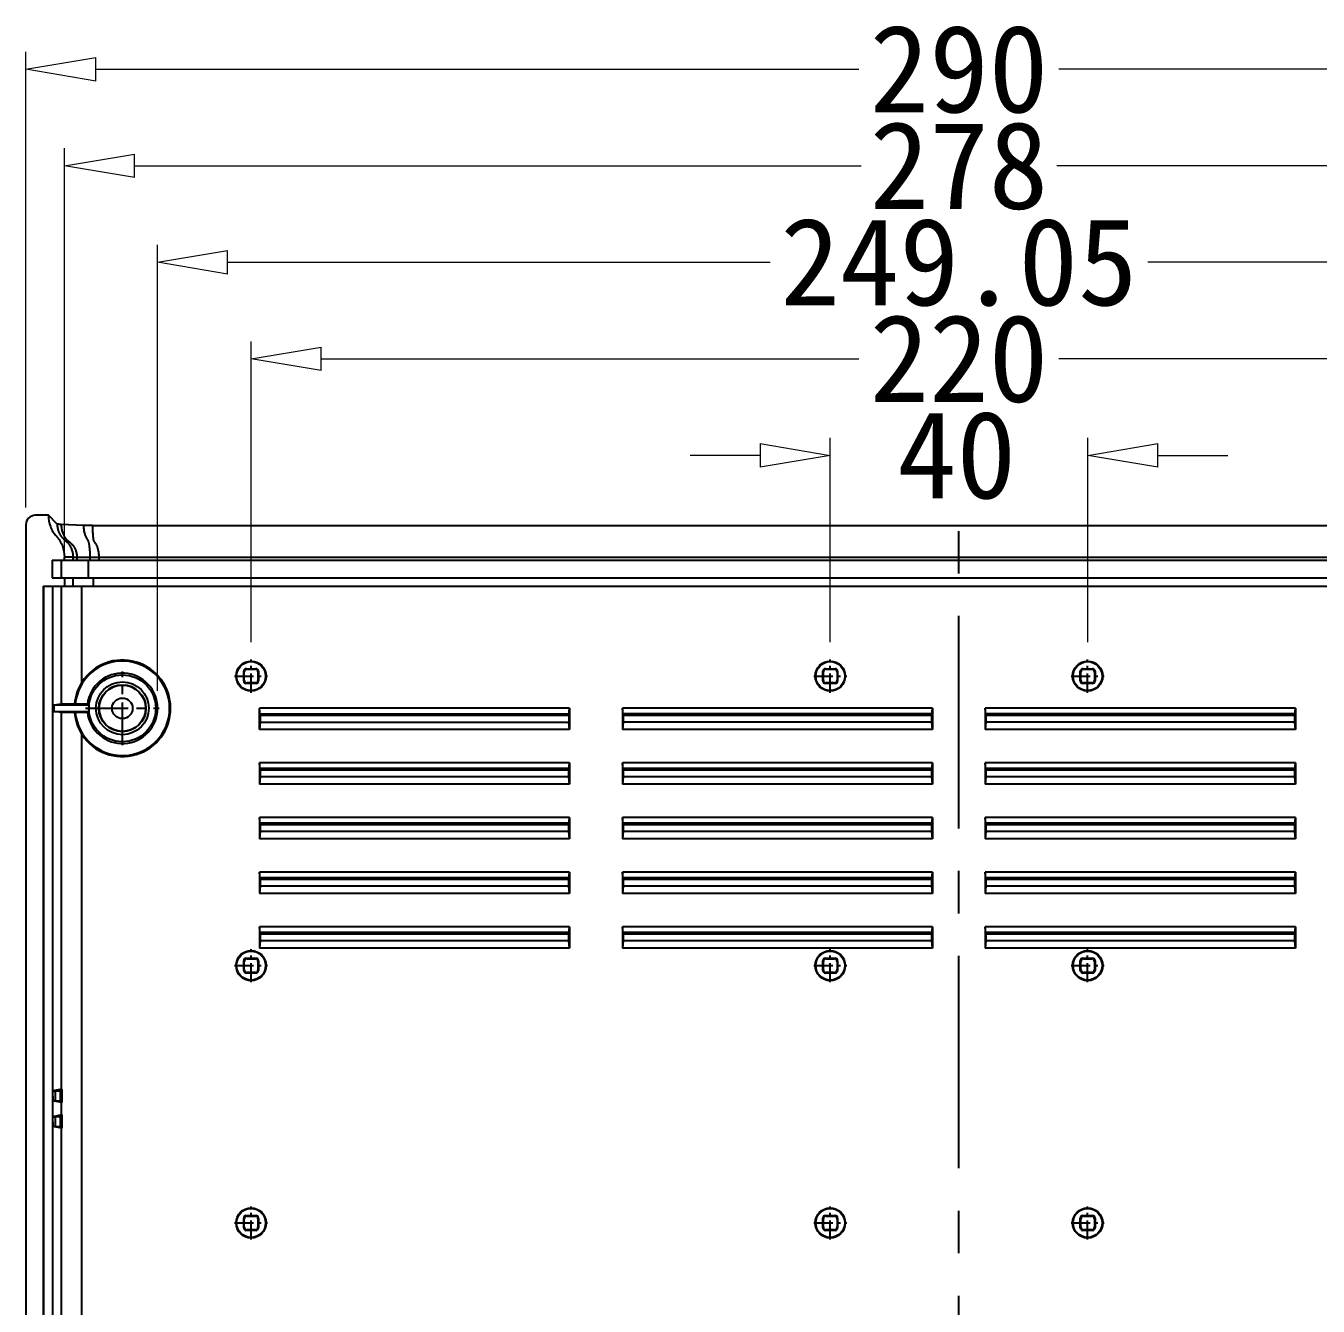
# Model space of a CAD drawing. Header units: millimetres. Extents: x 10368 to 13229, y -13270 to -11269.
# Drawn here: x 10744.9 to 10945.7, y -12085.7 to -11886.7 of the extents above; entities that cross this region are included whole.
import ezdxf

# ---------------------------------------------------------------- set-up
doc = ezdxf.new("R2010")
doc.units = ezdxf.units.MM
doc.linetypes.add('CENTER', pattern=[50.8, 31.75, -6.35, 6.35, -6.35])
doc.layers.add('dim', color=3, linetype='Continuous', lineweight=9)
doc.styles.add('FFS', font='simfang.ttf')
doc.dimstyles.new('YanXiu', dxfattribs={"dimtxt": 2.5, "dimasz": 2.2, "dimexe": 0.66, "dimexo": 0.66, "dimgap": 0.66, "dimtad": 0, "dimzin": 1, "dimdsep": 46, "dimtxsty": 'FFS', "dimcen": 0, "dimclrd": 256, "dimclre": 131, "dimclrt": 42, "dimazin": 0, "dimtfac": 1, "dimtofl": 0, "dimtmove": 0, "dimatfit": 3, "dimfxl": 0, "dimlwd": 5, "dimlwe": 5, "dimarcsym": 0})

# ---------------------------------------------------------------- blocks, each defined once
blk = doc.blocks.new('_ClosedBlank')
at = {"color": 0, "linetype": 'ByBlock', "lineweight": -2}
for p, q in [((-1, 0.167), (0, 0)), ((-1, 0.167), (-1, -0.167)), ((0, 0), (-1, -0.167))]:
    blk.add_line(p, q, dxfattribs=at)
blk = doc.blocks.new('*D47')
at = {"layer": 'Defpoints', "color": 0}
for p in [(-165.5, 301.47), (-205.5, 269.72), (-165.5, 269.72)]:
    blk.add_point(p, dxfattribs=at)
at = {"layer": 'dim', "color": 131, "lineweight": 5}
for p, q in [((-205.5, 272.44), (-205.5, 304.19)), ((-165.5, 272.44), (-165.5, 304.19))]:
    blk.add_line(p, q, dxfattribs=at)
at = {"layer": 'dim', "lineweight": 5}
for p, q in [((-216.38, 301.47), (-227.26, 301.47)), ((-154.62, 301.47), (-143.74, 301.47))]:
    blk.add_line(p, q, dxfattribs=at)
at = {"layer": 'dim', "lineweight": 5, "xscale": 10.88, "yscale": 10.88, "zscale": 10.88}
blk.add_blockref('_ClosedBlank', (-205.5, 301.47), dxfattribs=at)
at = {"layer": 'dim', "lineweight": 5, "xscale": 10.88, "yscale": 10.88, "zscale": 10.88, "rotation": 180}
blk.add_blockref('_ClosedBlank', (-165.5, 301.47), dxfattribs=at)
at = {"layer": 'dim', "color": 42, "insert": (-185.87, 301.47), "char_height": 13.6, "attachment_point": 5, "style": 'FFS'}
blk.add_mtext('40', dxfattribs=at)
blk = doc.blocks.new('*D14')
at = {"layer": 'Defpoints', "color": 0}
for p in [(-75.5, 316.47), (-295.5, 269.72), (-75.5, 269.72)]:
    blk.add_point(p, dxfattribs=at)
at = {"layer": 'dim', "color": 131, "lineweight": 5}
for p, q in [((-295.5, 272.44), (-295.5, 319.19)), ((-75.5, 272.44), (-75.5, 319.19))]:
    blk.add_line(p, q, dxfattribs=at)
at = {"layer": 'dim', "lineweight": 5}
for p, q in [((-284.62, 316.47), (-201.05, 316.47)), ((-86.38, 316.47), (-169.96, 316.47))]:
    blk.add_line(p, q, dxfattribs=at)
at = {"layer": 'dim', "lineweight": 5, "xscale": 10.88, "yscale": 10.88, "zscale": 10.88, "rotation": 180}
blk.add_blockref('_ClosedBlank', (-295.5, 316.47), dxfattribs=at)
at = {"layer": 'dim', "lineweight": 5, "xscale": 10.88, "yscale": 10.88, "zscale": 10.88}
blk.add_blockref('_ClosedBlank', (-75.5, 316.47), dxfattribs=at)
at = {"layer": 'dim', "color": 42, "insert": (-185.5, 316.47), "char_height": 13.6, "attachment_point": 5, "style": 'FFS'}
blk.add_mtext('220', dxfattribs=at)
blk = doc.blocks.new('*D15')
at = {"layer": 'Defpoints', "color": 0}
for p in [(-60.98, 331.47), (-310.03, 262.15), (-60.98, 262.15)]:
    blk.add_point(p, dxfattribs=at)
at = {"layer": 'dim', "color": 131, "lineweight": 5}
for p, q in [((-310.03, 264.87), (-310.03, 334.19)), ((-60.98, 264.87), (-60.98, 334.19))]:
    blk.add_line(p, q, dxfattribs=at)
at = {"layer": 'dim', "lineweight": 5}
for p, q in [((-299.15, 331.47), (-214.83, 331.47)), ((-71.86, 331.47), (-156.17, 331.47))]:
    blk.add_line(p, q, dxfattribs=at)
at = {"layer": 'dim', "lineweight": 5, "xscale": 10.88, "yscale": 10.88, "zscale": 10.88, "rotation": 180}
blk.add_blockref('_ClosedBlank', (-310.03, 331.47), dxfattribs=at)
at = {"layer": 'dim', "lineweight": 5, "xscale": 10.88, "yscale": 10.88, "zscale": 10.88}
blk.add_blockref('_ClosedBlank', (-60.98, 331.47), dxfattribs=at)
at = {"layer": 'dim', "color": 42, "insert": (-185.5, 331.47), "char_height": 13.6, "attachment_point": 5, "style": 'FFS'}
blk.add_mtext('249.05', dxfattribs=at)
blk = doc.blocks.new('*D48')
at = {"layer": 'Defpoints', "color": 0}
for p in [(-46.5, 346.47), (-324.5, 282.45), (-46.5, 282.45)]:
    blk.add_point(p, dxfattribs=at)
at = {"layer": 'dim', "color": 131, "lineweight": 5}
for p, q in [((-324.5, 285.17), (-324.5, 349.19)), ((-46.5, 285.17), (-46.5, 349.19))]:
    blk.add_line(p, q, dxfattribs=at)
at = {"layer": 'dim', "lineweight": 5}
for p, q in [((-313.62, 346.47), (-200.72, 346.47)), ((-57.38, 346.47), (-170.29, 346.47))]:
    blk.add_line(p, q, dxfattribs=at)
at = {"layer": 'dim', "lineweight": 5, "xscale": 10.88, "yscale": 10.88, "zscale": 10.88, "rotation": 180}
blk.add_blockref('_ClosedBlank', (-324.5, 346.47), dxfattribs=at)
at = {"layer": 'dim', "lineweight": 5, "xscale": 10.88, "yscale": 10.88, "zscale": 10.88}
blk.add_blockref('_ClosedBlank', (-46.5, 346.47), dxfattribs=at)
at = {"layer": 'dim', "color": 42, "insert": (-185.5, 346.47), "char_height": 13.6, "attachment_point": 5, "style": 'FFS'}
blk.add_mtext('278', dxfattribs=at)
blk = doc.blocks.new('*D49')
at = {"layer": 'Defpoints', "color": 0}
for p in [(-40.5, 361.47), (-330.5, 290.65), (-40.5, 290.65)]:
    blk.add_point(p, dxfattribs=at)
at = {"layer": 'dim', "color": 131, "lineweight": 5}
for p, q in [((-330.5, 293.37), (-330.5, 364.19)), ((-40.5, 293.37), (-40.5, 364.19))]:
    blk.add_line(p, q, dxfattribs=at)
at = {"layer": 'dim', "lineweight": 5}
for p, q in [((-319.62, 361.47), (-201.05, 361.47)), ((-51.38, 361.47), (-169.96, 361.47))]:
    blk.add_line(p, q, dxfattribs=at)
at = {"layer": 'dim', "lineweight": 5, "xscale": 10.88, "yscale": 10.88, "zscale": 10.88, "rotation": 180}
blk.add_blockref('_ClosedBlank', (-330.5, 361.47), dxfattribs=at)
at = {"layer": 'dim', "lineweight": 5, "xscale": 10.88, "yscale": 10.88, "zscale": 10.88}
blk.add_blockref('_ClosedBlank', (-40.5, 361.47), dxfattribs=at)
at = {"layer": 'dim', "color": 42, "insert": (-185.5, 361.47), "char_height": 13.6, "attachment_point": 5, "style": 'FFS'}
blk.add_mtext('290', dxfattribs=at)
blk = doc.blocks.new('u58')
at = {"color": 7, "linetype": 'Continuous'}
for p, q in [((-330.502, 305.324), (-330.502, 48.322)), ((-327.004, 306.823), (-329.003, 306.823)), ((-325.639, 305.458), (-327.004, 306.823)), ((-321.552, 305.254), (-325.023, 305.399)), ((-320.167, 305.229), (-50.836, 305.229)), ((-326.398, 299.823), (-323.185, 299.823)), ((-326.398, 299.823), (-326.398, 297.123)), ((-324.982, 297.123), (-324.982, 299.823)), ((-323.185, 300.323), (-324.502, 300.323)), ((-324.502, 299.823), (-324.502, 300.323)), ((-323.185, 300.323), (-47.818, 300.323)), ((-323.185, 300.323), (-323.185, 299.823)), ((-323.185, 299.823), (-47.818, 299.823)), ((-322.57, 300.323), (-322.57, 299.823)), ((-320.749, 297.123), (-320.749, 299.823)), ((-320.547, 300.323), (-320.547, 299.823)), ((-319.164, 300.323), (-319.164, 299.823)), ((-327.802, 295.823), (-323.15, 295.823)), ((-327.802, 295.823), (-327.802, 57.823)), ((-327.758, 295.823), (-327.758, 57.823)), ((-326.398, 297.123), (-323.15, 297.123)), ((-326.326, 57.823), (-326.326, 295.823)), ((-324.982, 277.464), (-324.982, 295.823)), ((-324.502, 297.123), (-324.502, 295.823)), ((-323.15, 297.123), (-47.853, 297.123)), ((-323.15, 295.823), (-323.15, 297.123)), ((-323.15, 295.823), (-47.853, 295.823)), ((-321.794, 280.905), (-321.794, 295.823)), ((-319.967, 295.823), (-319.967, 297.123)), ((-296.565, 282.486), (-296.652, 282.573)), ((-296.652, 281.073), (-296.652, 282.573)), ((-296.565, 281.16), (-296.652, 281.073)), ((-296.565, 281.16), (-296.565, 282.486)), ((-296.252, 282.973), (-294.752, 282.973)), ((-296.165, 282.886), (-296.252, 282.973)), ((-296.165, 282.886), (-294.839, 282.886)), ((-294.839, 282.886), (-294.752, 282.973)), ((-294.439, 282.486), (-294.352, 282.573)), ((-294.439, 282.486), (-294.439, 281.16)), ((-294.439, 281.16), (-294.352, 281.073)), ((-294.352, 282.573), (-294.352, 281.073)), ((-206.565, 282.486), (-206.652, 282.573)), ((-206.652, 281.073), (-206.652, 282.573)), ((-206.565, 281.16), (-206.652, 281.073)), ((-206.565, 281.16), (-206.565, 282.486)), ((-206.252, 282.973), (-204.752, 282.973)), ((-206.165, 282.886), (-206.252, 282.973)), ((-206.165, 282.886), (-204.839, 282.886)), ((-204.839, 282.886), (-204.752, 282.973)), ((-204.439, 282.486), (-204.352, 282.573)), ((-204.439, 282.486), (-204.439, 281.16)), ((-204.439, 281.16), (-204.352, 281.073)), ((-204.352, 282.573), (-204.352, 281.073)), ((-166.565, 282.486), (-166.652, 282.573)), ((-166.652, 281.073), (-166.652, 282.573)), ((-166.565, 281.16), (-166.652, 281.073)), ((-166.565, 281.16), (-166.565, 282.486)), ((-166.252, 282.973), (-164.752, 282.973)), ((-166.165, 282.886), (-166.252, 282.973)), ((-166.165, 282.886), (-164.839, 282.886)), ((-164.839, 282.886), (-164.752, 282.973)), ((-164.439, 282.486), (-164.352, 282.573)), ((-164.439, 282.486), (-164.439, 281.16)), ((-164.439, 281.16), (-164.352, 281.073)), ((-164.352, 282.573), (-164.352, 281.073)), ((-296.165, 280.76), (-296.252, 280.673)), ((-294.752, 280.673), (-296.252, 280.673)), ((-294.839, 280.76), (-296.165, 280.76)), ((-294.839, 280.76), (-294.752, 280.673)), ((-206.165, 280.76), (-206.252, 280.673)), ((-204.752, 280.673), (-206.252, 280.673)), ((-204.839, 280.76), (-206.165, 280.76)), ((-204.839, 280.76), (-204.752, 280.673)), ((-166.165, 280.76), (-166.252, 280.673)), ((-164.752, 280.673), (-166.252, 280.673)), ((-164.839, 280.76), (-166.165, 280.76)), ((-164.839, 280.76), (-164.752, 280.673)), ((-324.982, 277.464), (-326.158, 277.323)), ((-320.716, 277.323), (-326.158, 277.323)), ((-326.158, 277.323), (-326.158, 276.323)), ((-322.917, 277.474), (-324.982, 277.464)), ((-322.917, 277.474), (-322.817, 277.464)), ((-320.938, 277.464), (-322.817, 277.464)), ((-320.938, 277.464), (-320.716, 277.323)), ((-326.158, 276.323), (-320.716, 276.323)), ((-324.982, 276.182), (-326.158, 276.323)), ((-322.917, 276.172), (-324.982, 276.182)), ((-324.982, 217.606), (-324.982, 276.182)), ((-322.817, 276.182), (-322.917, 276.172)), ((-320.938, 276.182), (-322.817, 276.182)), ((-320.938, 276.182), (-320.716, 276.323)), ((-245.997, 276.844), (-294.207, 276.844)), ((-294.102, 275.689), (-294.207, 276.844)), ((-294.207, 273.534), (-294.207, 276.844)), ((-294.128, 275.978), (-246.076, 275.978)), ((-246.102, 275.689), (-294.102, 275.689)), ((-294.102, 275.689), (-294.102, 274.689)), ((-246.102, 275.689), (-245.997, 276.844)), ((-246.102, 275.689), (-246.102, 274.689)), ((-245.997, 276.844), (-245.997, 273.534)), ((-189.597, 276.844), (-237.807, 276.844)), ((-237.702, 275.689), (-237.807, 276.844)), ((-237.807, 276.844), (-237.807, 273.534)), ((-189.676, 275.978), (-237.728, 275.978)), ((-189.702, 275.689), (-237.702, 275.689)), ((-237.702, 275.689), (-237.702, 274.689)), ((-189.702, 275.689), (-189.597, 276.844)), ((-189.702, 274.689), (-189.702, 275.689)), ((-189.597, 276.844), (-189.597, 273.534)), ((-133.197, 276.844), (-181.407, 276.844)), ((-181.407, 276.844), (-181.407, 273.534)), ((-181.302, 275.689), (-181.407, 276.844)), ((-133.276, 275.978), (-181.328, 275.978)), ((-133.302, 275.689), (-181.302, 275.689)), ((-181.302, 275.689), (-181.302, 274.689)), ((-133.302, 275.689), (-133.197, 276.844)), ((-133.302, 274.689), (-133.302, 275.689)), ((-133.197, 276.844), (-133.197, 273.534)), ((-294.102, 274.689), (-294.207, 273.534)), ((-245.997, 273.534), (-294.207, 273.534)), ((-294.102, 274.689), (-246.102, 274.689)), ((-245.997, 273.534), (-246.102, 274.689)), ((-237.702, 274.689), (-237.807, 273.534)), ((-189.597, 273.534), (-237.807, 273.534)), ((-189.702, 274.689), (-237.702, 274.689)), ((-189.597, 273.534), (-189.702, 274.689)), ((-181.302, 274.689), (-181.407, 273.534)), ((-133.197, 273.534), (-181.407, 273.534)), ((-133.302, 274.689), (-181.302, 274.689)), ((-133.197, 273.534), (-133.302, 274.689)), ((-321.794, 80.905), (-321.794, 272.741)), ((-245.997, 268.344), (-294.207, 268.344)), ((-294.102, 267.189), (-294.207, 268.344)), ((-294.207, 268.344), (-294.207, 265.034)), ((-246.076, 267.478), (-294.128, 267.478)), ((-246.102, 267.189), (-294.102, 267.189)), ((-294.102, 267.189), (-294.102, 266.189)), ((-246.102, 267.189), (-245.997, 268.344)), ((-246.102, 266.189), (-246.102, 267.189)), ((-245.997, 268.344), (-245.997, 265.034)), ((-189.597, 268.344), (-237.807, 268.344)), ((-237.702, 267.189), (-237.807, 268.344)), ((-237.807, 268.344), (-237.807, 265.034)), ((-189.676, 267.478), (-237.728, 267.478)), ((-189.702, 267.189), (-237.702, 267.189)), ((-237.702, 267.189), (-237.702, 266.189)), ((-189.702, 267.189), (-189.597, 268.344)), ((-189.702, 266.189), (-189.702, 267.189)), ((-189.597, 268.344), (-189.597, 265.034)), ((-133.197, 268.344), (-181.407, 268.344)), ((-181.407, 268.344), (-181.407, 265.034)), ((-181.302, 267.189), (-181.407, 268.344)), ((-133.276, 267.478), (-181.328, 267.478)), ((-133.302, 267.189), (-181.302, 267.189)), ((-181.302, 267.189), (-181.302, 266.189)), ((-133.302, 267.189), (-133.197, 268.344)), ((-133.302, 266.189), (-133.302, 267.189)), ((-133.197, 268.344), (-133.197, 265.034)), ((-294.102, 266.189), (-294.207, 265.034)), ((-246.102, 266.189), (-294.102, 266.189)), ((-245.997, 265.034), (-246.102, 266.189)), ((-237.702, 266.189), (-237.807, 265.034)), ((-189.702, 266.189), (-237.702, 266.189)), ((-189.597, 265.034), (-189.702, 266.189)), ((-181.302, 266.189), (-181.407, 265.034)), ((-133.302, 266.189), (-181.302, 266.189)), ((-133.197, 265.034), (-133.302, 266.189)), ((-245.997, 265.034), (-294.207, 265.034)), ((-189.597, 265.034), (-237.807, 265.034)), ((-133.197, 265.034), (-181.407, 265.034)), ((-245.997, 259.844), (-294.207, 259.844)), ((-294.102, 258.689), (-294.207, 259.844)), ((-294.207, 259.844), (-294.207, 256.534)), ((-246.102, 258.689), (-245.997, 259.844)), ((-245.997, 259.844), (-245.997, 256.534)), ((-189.597, 259.844), (-237.807, 259.844)), ((-237.702, 258.689), (-237.807, 259.844)), ((-237.807, 259.844), (-237.807, 256.534)), ((-189.702, 258.689), (-189.597, 259.844)), ((-189.597, 259.844), (-189.597, 256.534)), ((-133.197, 259.844), (-181.407, 259.844)), ((-181.407, 259.844), (-181.407, 256.534)), ((-181.302, 258.689), (-181.407, 259.844)), ((-133.302, 258.689), (-133.197, 259.844)), ((-133.197, 259.844), (-133.197, 256.534)), ((-294.102, 257.689), (-294.207, 256.534)), ((-246.076, 258.978), (-294.128, 258.978)), ((-246.102, 258.689), (-294.102, 258.689)), ((-294.102, 258.689), (-294.102, 257.689)), ((-246.102, 257.689), (-294.102, 257.689)), ((-246.102, 257.689), (-246.102, 258.689)), ((-245.997, 256.534), (-246.102, 257.689)), ((-237.702, 257.689), (-237.807, 256.534)), ((-189.676, 258.978), (-237.728, 258.978)), ((-189.702, 258.689), (-237.702, 258.689)), ((-237.702, 258.689), (-237.702, 257.689)), ((-189.702, 257.689), (-237.702, 257.689)), ((-189.702, 257.689), (-189.702, 258.689)), ((-189.597, 256.534), (-189.702, 257.689)), ((-181.302, 257.689), (-181.407, 256.534)), ((-133.276, 258.978), (-181.328, 258.978)), ((-133.302, 258.689), (-181.302, 258.689)), ((-181.302, 258.689), (-181.302, 257.689)), ((-133.302, 257.689), (-181.302, 257.689)), ((-133.302, 257.689), (-133.302, 258.689)), ((-133.197, 256.534), (-133.302, 257.689)), ((-245.997, 256.534), (-294.207, 256.534)), ((-189.597, 256.534), (-237.807, 256.534)), ((-133.197, 256.534), (-181.407, 256.534)), ((-245.997, 251.344), (-294.207, 251.344)), ((-294.102, 250.189), (-294.207, 251.344)), ((-294.207, 251.344), (-294.207, 248.034)), ((-246.102, 250.189), (-245.997, 251.344)), ((-245.997, 251.344), (-245.997, 248.034)), ((-189.597, 251.344), (-237.807, 251.344)), ((-237.702, 250.189), (-237.807, 251.344)), ((-237.807, 251.344), (-237.807, 248.034)), ((-189.702, 250.189), (-189.597, 251.344)), ((-189.597, 251.344), (-189.597, 248.034)), ((-133.197, 251.344), (-181.407, 251.344)), ((-181.407, 251.344), (-181.407, 248.034)), ((-181.302, 250.189), (-181.407, 251.344)), ((-133.302, 250.189), (-133.197, 251.344)), ((-133.197, 251.344), (-133.197, 248.034)), ((-294.102, 249.189), (-294.207, 248.034)), ((-246.076, 250.478), (-294.128, 250.478)), ((-246.102, 250.189), (-294.102, 250.189)), ((-294.102, 250.189), (-294.102, 249.189)), ((-246.102, 249.189), (-294.102, 249.189)), ((-246.102, 249.189), (-246.102, 250.189)), ((-245.997, 248.034), (-246.102, 249.189)), ((-237.702, 249.189), (-237.807, 248.034)), ((-189.676, 250.478), (-237.728, 250.478)), ((-189.702, 250.189), (-237.702, 250.189)), ((-237.702, 250.189), (-237.702, 249.189)), ((-189.702, 249.189), (-237.702, 249.189)), ((-189.702, 249.189), (-189.702, 250.189)), ((-189.597, 248.034), (-189.702, 249.189)), ((-181.302, 249.189), (-181.407, 248.034)), ((-133.276, 250.478), (-181.328, 250.478)), ((-133.302, 250.189), (-181.302, 250.189)), ((-181.302, 250.189), (-181.302, 249.189)), ((-133.302, 249.189), (-181.302, 249.189)), ((-133.302, 249.189), (-133.302, 250.189)), ((-133.197, 248.034), (-133.302, 249.189)), ((-245.997, 248.034), (-294.207, 248.034)), ((-189.597, 248.034), (-237.807, 248.034)), ((-133.197, 248.034), (-181.407, 248.034)), ((-245.997, 242.844), (-294.207, 242.844)), ((-294.207, 242.844), (-294.207, 239.534)), ((-294.102, 241.689), (-294.207, 242.844)), ((-246.076, 241.978), (-294.128, 241.978)), ((-246.102, 241.689), (-294.102, 241.689)), ((-294.102, 241.689), (-294.102, 240.689)), ((-246.102, 241.689), (-245.997, 242.844)), ((-246.102, 240.689), (-246.102, 241.689)), ((-245.997, 242.844), (-245.997, 239.534)), ((-189.597, 242.844), (-237.807, 242.844)), ((-237.702, 241.689), (-237.807, 242.844)), ((-237.807, 242.844), (-237.807, 239.534)), ((-189.676, 241.978), (-237.728, 241.978)), ((-189.702, 241.689), (-237.702, 241.689)), ((-237.702, 241.689), (-237.702, 240.689)), ((-189.702, 241.689), (-189.597, 242.844)), ((-189.702, 240.689), (-189.702, 241.689)), ((-189.597, 242.844), (-189.597, 239.534)), ((-133.197, 242.844), (-181.407, 242.844)), ((-181.407, 242.844), (-181.407, 239.534)), ((-181.302, 241.689), (-181.407, 242.844)), ((-133.276, 241.978), (-181.328, 241.978)), ((-133.302, 241.689), (-181.302, 241.689)), ((-181.302, 241.689), (-181.302, 240.689)), ((-133.302, 241.689), (-133.197, 242.844)), ((-133.302, 240.689), (-133.302, 241.689)), ((-133.197, 242.844), (-133.197, 239.534)), ((-294.102, 240.689), (-294.207, 239.534)), ((-245.997, 239.534), (-294.207, 239.534)), ((-246.102, 240.689), (-294.102, 240.689)), ((-245.997, 239.534), (-246.102, 240.689)), ((-237.702, 240.689), (-237.807, 239.534)), ((-189.597, 239.534), (-237.807, 239.534)), ((-189.702, 240.689), (-237.702, 240.689)), ((-189.597, 239.534), (-189.702, 240.689)), ((-181.302, 240.689), (-181.407, 239.534)), ((-133.197, 239.534), (-181.407, 239.534)), ((-133.302, 240.689), (-181.302, 240.689)), ((-133.197, 239.534), (-133.302, 240.689)), ((-296.565, 237.486), (-296.652, 237.573)), ((-296.652, 236.073), (-296.652, 237.573)), ((-296.565, 236.16), (-296.565, 237.486)), ((-296.252, 237.973), (-294.752, 237.973)), ((-296.165, 237.886), (-296.252, 237.973)), ((-296.165, 237.886), (-294.839, 237.886)), ((-294.839, 237.886), (-294.752, 237.973)), ((-294.439, 237.486), (-294.352, 237.573)), ((-294.439, 237.486), (-294.439, 236.16)), ((-294.352, 237.573), (-294.352, 236.073)), ((-206.565, 237.486), (-206.652, 237.573)), ((-206.652, 236.073), (-206.652, 237.573)), ((-206.565, 236.16), (-206.565, 237.486)), ((-206.252, 237.973), (-204.752, 237.973)), ((-206.165, 237.886), (-206.252, 237.973)), ((-206.165, 237.886), (-204.839, 237.886)), ((-204.839, 237.886), (-204.752, 237.973)), ((-204.439, 237.486), (-204.352, 237.573)), ((-204.439, 237.486), (-204.439, 236.16)), ((-204.352, 237.573), (-204.352, 236.073)), ((-166.565, 237.486), (-166.652, 237.573)), ((-166.652, 236.073), (-166.652, 237.573)), ((-166.565, 236.16), (-166.565, 237.486)), ((-166.165, 237.886), (-166.252, 237.973)), ((-166.252, 237.973), (-164.752, 237.973)), ((-166.165, 237.886), (-164.839, 237.886)), ((-164.839, 237.886), (-164.752, 237.973)), ((-164.439, 237.486), (-164.352, 237.573)), ((-164.439, 237.486), (-164.439, 236.16)), ((-164.352, 237.573), (-164.352, 236.073)), ((-296.565, 236.16), (-296.652, 236.073)), ((-296.165, 235.76), (-296.252, 235.673)), ((-294.752, 235.673), (-296.252, 235.673)), ((-294.839, 235.76), (-296.165, 235.76)), ((-294.839, 235.76), (-294.752, 235.673)), ((-294.439, 236.16), (-294.352, 236.073)), ((-206.565, 236.16), (-206.652, 236.073)), ((-206.165, 235.76), (-206.252, 235.673)), ((-204.752, 235.673), (-206.252, 235.673)), ((-204.839, 235.76), (-206.165, 235.76)), ((-204.839, 235.76), (-204.752, 235.673)), ((-204.439, 236.16), (-204.352, 236.073)), ((-166.565, 236.16), (-166.652, 236.073)), ((-166.165, 235.76), (-166.252, 235.673)), ((-164.752, 235.673), (-166.252, 235.673)), ((-164.839, 235.76), (-166.165, 235.76)), ((-164.839, 235.76), (-164.752, 235.673)), ((-164.439, 236.16), (-164.352, 236.073)), ((-326.33, 217.326), (-326.341, 217.337)), ((-326.341, 217.337), (-326.326, 215.809)), ((-326.33, 217.326), (-325.926, 217.323)), ((-324.982, 217.606), (-326.326, 217.337)), ((-325.126, 217.323), (-325.926, 217.323)), ((-325.926, 217.323), (-325.926, 215.823)), ((-325.126, 217.323), (-324.842, 217.607)), ((-325.126, 215.823), (-325.126, 217.323)), ((-324.982, 217.606), (-324.842, 217.607)), ((-324.842, 215.539), (-324.842, 217.607)), ((-325.926, 215.823), (-326.33, 215.82)), ((-326.33, 215.82), (-326.326, 215.809)), ((-324.982, 215.54), (-326.326, 215.809)), ((-325.926, 215.823), (-325.126, 215.823)), ((-325.126, 215.823), (-324.842, 215.539)), ((-324.982, 215.54), (-324.842, 215.539)), ((-324.982, 213.606), (-324.982, 215.54)), ((-326.33, 213.326), (-326.341, 213.337)), ((-326.341, 213.337), (-326.326, 211.809)), ((-326.33, 213.326), (-325.926, 213.323)), ((-324.982, 213.606), (-326.326, 213.337)), ((-325.126, 213.323), (-325.926, 213.323)), ((-325.926, 213.323), (-325.926, 211.823)), ((-325.126, 213.323), (-324.842, 213.607)), ((-325.126, 211.823), (-325.126, 213.323)), ((-324.982, 213.606), (-324.842, 213.607)), ((-324.842, 211.539), (-324.842, 213.607)), ((-325.926, 211.823), (-326.33, 211.82)), ((-326.33, 211.82), (-326.326, 211.809)), ((-324.982, 211.54), (-326.326, 211.809)), ((-325.926, 211.823), (-325.126, 211.823)), ((-325.126, 211.823), (-324.842, 211.539)), ((-324.982, 211.54), (-324.842, 211.539)), ((-324.982, 142.106), (-324.982, 211.54)), ((-296.565, 197.486), (-296.652, 197.573)), ((-296.652, 196.073), (-296.652, 197.573)), ((-296.565, 196.16), (-296.565, 197.486)), ((-296.252, 197.973), (-294.752, 197.973)), ((-296.165, 197.886), (-296.252, 197.973)), ((-296.165, 197.886), (-294.839, 197.886)), ((-294.839, 197.886), (-294.752, 197.973)), ((-294.439, 197.486), (-294.352, 197.573)), ((-294.439, 197.486), (-294.439, 196.16)), ((-294.352, 197.573), (-294.352, 196.073)), ((-206.565, 197.486), (-206.652, 197.573)), ((-206.652, 196.073), (-206.652, 197.573)), ((-206.565, 196.16), (-206.565, 197.486)), ((-206.252, 197.973), (-204.752, 197.973)), ((-206.165, 197.886), (-206.252, 197.973)), ((-206.165, 197.886), (-204.839, 197.886)), ((-204.839, 197.886), (-204.752, 197.973)), ((-204.439, 197.486), (-204.352, 197.573)), ((-204.439, 197.486), (-204.439, 196.16)), ((-204.352, 197.573), (-204.352, 196.073)), ((-166.565, 197.486), (-166.652, 197.573)), ((-166.652, 196.073), (-166.652, 197.573)), ((-166.565, 196.16), (-166.565, 197.486)), ((-166.165, 197.886), (-166.252, 197.973)), ((-166.252, 197.973), (-164.752, 197.973)), ((-166.165, 197.886), (-164.839, 197.886)), ((-164.839, 197.886), (-164.752, 197.973)), ((-164.439, 197.486), (-164.352, 197.573)), ((-164.439, 197.486), (-164.439, 196.16)), ((-164.352, 197.573), (-164.352, 196.073)), ((-296.565, 196.16), (-296.652, 196.073)), ((-296.165, 195.76), (-296.252, 195.673)), ((-294.752, 195.673), (-296.252, 195.673)), ((-294.839, 195.76), (-296.165, 195.76)), ((-294.839, 195.76), (-294.752, 195.673)), ((-294.439, 196.16), (-294.352, 196.073)), ((-206.565, 196.16), (-206.652, 196.073)), ((-206.165, 195.76), (-206.252, 195.673)), ((-204.752, 195.673), (-206.252, 195.673)), ((-204.839, 195.76), (-206.165, 195.76)), ((-204.839, 195.76), (-204.752, 195.673)), ((-204.439, 196.16), (-204.352, 196.073)), ((-166.565, 196.16), (-166.652, 196.073)), ((-166.165, 195.76), (-166.252, 195.673)), ((-164.752, 195.673), (-166.252, 195.673)), ((-164.839, 195.76), (-166.165, 195.76)), ((-164.839, 195.76), (-164.752, 195.673)), ((-164.439, 196.16), (-164.352, 196.073))]:
    blk.add_line(p, q, dxfattribs=at)
at = {"color": 1, "linetype": 'CENTER', "ltscale": 1.04}
blk.add_line((-185.502, 46.823), (-185.502, 306.823), dxfattribs=at)
at = {"color": 1, "linetype": 'CENTER', "ltscale": 0.093491}
for p, q in [((-295.502, 279.252), (-295.502, 284.394)), ((-295.502, 279.252), (-295.502, 284.394)), ((-205.502, 279.252), (-205.502, 284.394)), ((-205.502, 279.252), (-205.502, 284.394)), ((-165.502, 279.252), (-165.502, 284.394)), ((-165.502, 279.252), (-165.502, 284.394)), ((-298.073, 281.823), (-292.931, 281.823)), ((-298.073, 281.823), (-292.931, 281.823)), ((-208.073, 281.823), (-202.931, 281.823)), ((-208.073, 281.823), (-202.931, 281.823)), ((-168.073, 281.823), (-162.931, 281.823)), ((-168.073, 281.823), (-162.931, 281.823)), ((-295.502, 234.252), (-295.502, 239.394)), ((-295.502, 234.252), (-295.502, 239.394)), ((-205.502, 234.252), (-205.502, 239.394)), ((-205.502, 234.252), (-205.502, 239.394)), ((-165.502, 234.252), (-165.502, 239.394)), ((-165.502, 234.252), (-165.502, 239.394)), ((-298.073, 236.823), (-292.931, 236.823)), ((-298.073, 236.823), (-292.931, 236.823)), ((-208.073, 236.823), (-202.931, 236.823)), ((-208.073, 236.823), (-202.931, 236.823)), ((-168.073, 236.823), (-162.931, 236.823)), ((-168.073, 236.823), (-162.931, 236.823)), ((-295.502, 194.252), (-295.502, 199.394)), ((-295.502, 194.252), (-295.502, 199.394)), ((-205.502, 194.252), (-205.502, 199.394)), ((-205.502, 194.252), (-205.502, 199.394)), ((-165.502, 194.252), (-165.502, 199.394)), ((-165.502, 194.252), (-165.502, 199.394)), ((-298.073, 196.823), (-292.931, 196.823)), ((-298.073, 196.823), (-292.931, 196.823)), ((-208.073, 196.823), (-202.931, 196.823)), ((-208.073, 196.823), (-202.931, 196.823)), ((-168.073, 196.823), (-162.931, 196.823)), ((-168.073, 196.823), (-162.931, 196.823))]:
    blk.add_line(p, q, dxfattribs=at)
at = {"color": 1, "linetype": 'CENTER', "ltscale": 0.207782}
for p, q in [((-315.502, 271.109), (-315.502, 282.537)), ((-315.502, 271.109), (-315.502, 282.537)), ((-321.216, 276.823), (-309.788, 276.823)), ((-321.216, 276.823), (-309.788, 276.823))]:
    blk.add_line(p, q, dxfattribs=at)
at = {"color": 7, "linetype": 'Continuous'}
for centre, radius in [((-295.502, 281.823), 2.337), ((-295.502, 281.823), 2.25), ((-205.502, 281.823), 2.337), ((-205.502, 281.823), 2.25), ((-165.502, 281.823), 2.337), ((-165.502, 281.823), 2.25), ((-315.502, 276.823), 5.195), ((-315.502, 276.823), 4.1), ((-315.502, 276.823), 3.655), ((-315.502, 276.823), 3.6), ((-315.502, 276.823), 1.6), ((-295.502, 236.823), 2.337), ((-295.502, 236.823), 2.25), ((-205.502, 236.823), 2.337), ((-205.502, 236.823), 2.25), ((-165.502, 236.823), 2.337), ((-165.502, 236.823), 2.25), ((-295.502, 196.823), 2.337), ((-295.502, 196.823), 2.25), ((-205.502, 196.823), 2.337), ((-205.502, 196.823), 2.25), ((-165.502, 196.823), 2.337), ((-165.502, 196.823), 2.25)]:
    blk.add_circle(centre, radius, dxfattribs=at)
for radius, start, end in [(7.343, 185.01103, 174.98897), (7.5, 212.97226, 147.02774), (5.474, 186.72886, 173.27114), (5.238, 174.52262, 185.47738)]:
    blk.add_arc((-315.502, 276.823), radius, start, end, dxfattribs=at)
for centre, major_axis, ratio, start_param, end_param in [((-329, 305.322), (-1.063, 1.063), 0.9980992, -0.7844468, 0.7844468), ((-296.252, 282.573), (-0.283, 0.283), 0.9996955, -0.7852459, 0.7852459), ((-296.164, 282.486), (-0.283, 0.283), 0.9996955, -0.7852459, 0.7852459), ((-296.164, 281.16), (-0.283, -0.283), 0.9996955, -0.7852459, 0.7852459), ((-294.839, 282.486), (0.283, 0.283), 0.9996955, -0.7852459, 0.7852459), ((-294.839, 281.16), (0.283, -0.283), 0.9996955, -0.7852459, 0.7852459), ((-294.752, 282.573), (0.283, 0.283), 0.9996955, -0.7852459, 0.7852459), ((-206.252, 282.573), (-0.283, 0.283), 0.9996955, -0.7852459, 0.7852459), ((-206.164, 282.486), (-0.283, 0.283), 0.9996955, -0.7852459, 0.7852459), ((-206.164, 281.16), (-0.283, -0.283), 0.9996955, -0.7852459, 0.7852459), ((-204.839, 282.486), (0.283, 0.283), 0.9996955, -0.7852459, 0.7852459), ((-204.839, 281.16), (0.283, -0.283), 0.9996955, -0.7852459, 0.7852459), ((-204.752, 282.573), (0.283, 0.283), 0.9996955, -0.7852459, 0.7852459), ((-166.252, 282.573), (-0.283, 0.283), 0.9996955, -0.7852459, 0.7852459), ((-166.164, 282.486), (-0.283, 0.283), 0.9996955, -0.7852459, 0.7852459), ((-166.164, 281.16), (-0.283, -0.283), 0.9996955, -0.7852459, 0.7852459), ((-164.839, 282.486), (0.283, 0.283), 0.9996955, -0.7852459, 0.7852459), ((-164.839, 281.16), (0.283, -0.283), 0.9996955, -0.7852459, 0.7852459), ((-164.752, 282.573), (0.283, 0.283), 0.9996955, -0.7852459, 0.7852459), ((-315.109, 276.823), (7.835, 0), 0.9987407, 2.5928741, 3.0582491), ((-296.252, 281.073), (0.283, 0.283), 0.9996955, -3.9268385, -2.3563468), ((-294.752, 281.073), (-0.283, 0.283), 0.9996955, -3.9268385, -2.3563468), ((-206.252, 281.073), (0.283, 0.283), 0.9996955, -3.9268385, -2.3563468), ((-204.752, 281.073), (-0.283, 0.283), 0.9996955, -3.9268385, -2.3563468), ((-166.252, 281.073), (0.283, 0.283), 0.9996955, -3.9268385, -2.3563468), ((-164.752, 281.073), (-0.283, 0.283), 0.9996955, -3.9268385, -2.3563468), ((-315.109, 276.823), (7.835, 0), 0.9987407, -3.0582491, -2.5928741), ((-296.252, 237.573), (0.283, -0.283), 0.9996955, 2.3563468, 3.9268385), ((-296.164, 237.486), (-0.283, 0.283), 0.9996955, -0.7852459, 0.7852459), ((-294.839, 237.486), (0.283, 0.283), 0.9996955, -0.7852459, 0.7852459), ((-294.752, 237.573), (0.283, 0.283), 0.9996955, -0.7852459, 0.7852459), ((-206.252, 237.573), (0.283, -0.283), 0.9996955, 2.3563468, 3.9268385), ((-206.164, 237.486), (-0.283, 0.283), 0.9996955, -0.7852459, 0.7852459), ((-204.839, 237.486), (0.283, 0.283), 0.9996955, -0.7852459, 0.7852459), ((-204.752, 237.573), (0.283, 0.283), 0.9996955, -0.7852459, 0.7852459), ((-166.252, 237.573), (0.283, -0.283), 0.9996955, 2.3563468, 3.9268385), ((-166.164, 237.486), (-0.283, 0.283), 0.9996955, -0.7852459, 0.7852459), ((-164.839, 237.486), (0.283, 0.283), 0.9996955, -0.7852459, 0.7852459), ((-164.752, 237.573), (0.283, 0.283), 0.9996955, -0.7852459, 0.7852459), ((-296.252, 236.073), (0.283, 0.283), 0.9996955, -3.9268385, -2.3563468), ((-296.164, 236.16), (-0.283, -0.283), 0.9996955, -0.7852459, 0.7852459), ((-294.839, 236.16), (0.283, -0.283), 0.9996955, -0.7852459, 0.7852459), ((-294.752, 236.073), (0.283, -0.283), 0.9996955, -0.7852459, 0.7852459), ((-206.252, 236.073), (0.283, 0.283), 0.9996955, -3.9268385, -2.3563468), ((-206.164, 236.16), (-0.283, -0.283), 0.9996955, -0.7852459, 0.7852459), ((-204.839, 236.16), (0.283, -0.283), 0.9996955, -0.7852459, 0.7852459), ((-204.752, 236.073), (0.283, -0.283), 0.9996955, -0.7852459, 0.7852459), ((-166.252, 236.073), (0.283, 0.283), 0.9996955, -3.9268385, -2.3563468), ((-166.164, 236.16), (-0.283, -0.283), 0.9996955, -0.7852459, 0.7852459), ((-164.839, 236.16), (0.283, -0.283), 0.9996955, -0.7852459, 0.7852459), ((-164.752, 236.073), (0.283, -0.283), 0.9996955, -0.7852459, 0.7852459), ((-296.252, 197.573), (0.283, -0.283), 0.9996955, 2.3563468, 3.9268385), ((-296.164, 197.486), (-0.283, 0.283), 0.9996955, -0.7852459, 0.7852459), ((-294.839, 197.486), (0.283, 0.283), 0.9996955, -0.7852459, 0.7852459), ((-294.752, 197.573), (0.283, 0.283), 0.9996955, -0.7852459, 0.7852459), ((-206.252, 197.573), (0.283, -0.283), 0.9996955, 2.3563468, 3.9268385), ((-206.164, 197.486), (-0.283, 0.283), 0.9996955, -0.7852459, 0.7852459), ((-204.839, 197.486), (0.283, 0.283), 0.9996955, -0.7852459, 0.7852459), ((-204.752, 197.573), (0.283, 0.283), 0.9996955, -0.7852459, 0.7852459), ((-166.252, 197.573), (0.283, -0.283), 0.9996955, 2.3563468, 3.9268385), ((-166.164, 197.486), (-0.283, 0.283), 0.9996955, -0.7852459, 0.7852459), ((-164.839, 197.486), (0.283, 0.283), 0.9996955, -0.7852459, 0.7852459), ((-164.752, 197.573), (0.283, 0.283), 0.9996955, -0.7852459, 0.7852459), ((-296.252, 196.073), (0.283, 0.283), 0.9996955, -3.9268385, -2.3563468), ((-296.164, 196.16), (-0.283, -0.283), 0.9996955, -0.7852459, 0.7852459), ((-294.839, 196.16), (0.283, -0.283), 0.9996955, -0.7852459, 0.7852459), ((-294.752, 196.073), (0.283, -0.283), 0.9996955, -0.7852459, 0.7852459), ((-206.252, 196.073), (0.283, 0.283), 0.9996955, -3.9268385, -2.3563468), ((-206.164, 196.16), (-0.283, -0.283), 0.9996955, -0.7852459, 0.7852459), ((-204.839, 196.16), (0.283, -0.283), 0.9996955, -0.7852459, 0.7852459), ((-204.752, 196.073), (0.283, -0.283), 0.9996955, -0.7852459, 0.7852459), ((-166.252, 196.073), (0.283, 0.283), 0.9996955, -3.9268385, -2.3563468), ((-166.164, 196.16), (-0.283, -0.283), 0.9996955, -0.7852459, 0.7852459), ((-164.839, 196.16), (0.283, -0.283), 0.9996955, -0.7852459, 0.7852459), ((-164.752, 196.073), (0.283, -0.283), 0.9996955, -0.7852459, 0.7852459)]:
    blk.add_ellipse(centre, major_axis=major_axis, ratio=ratio, start_param=start_param, end_param=end_param, dxfattribs=at)
for points, start_tangent, end_tangent in [([(-327.004, 306.823), (-326.681, 305.082), (-326.286, 304.285), (-325.897, 303.743), (-325.753, 303.573), (-325.47, 303.229), (-325.22, 302.861), (-324.825, 302.064), (-324.502, 300.323)], (0, -1), (0, -1)), ([(-325.023, 305.399), (-325.343, 305.416), (-325.553, 305.436), (-325.639, 305.458)], (-0.9991277, 0.0417603), (-0.7071522, 0.7070613)), ([(-325.639, 305.458), (-325.618, 305.127), (-325.572, 304.834), (-325.511, 304.583), (-325.441, 304.363), (-325.365, 304.169), (-325.287, 303.999), (-325.208, 303.85), (-325.133, 303.723), (-325.064, 303.617), (-325.001, 303.528), (-324.944, 303.454), (-324.877, 303.371), (-324.778, 303.259), (-324.659, 303.139), (-324.535, 303.026), (-324.433, 302.94), (-324.353, 302.874), (-324.277, 302.809), (-324.199, 302.741), (-324.122, 302.668), (-324.039, 302.583), (-323.944, 302.474), (-323.84, 302.34), (-323.737, 302.193), (-323.642, 302.041), (-323.553, 301.877), (-323.466, 301.694), (-323.383, 301.483), (-323.308, 301.242), (-323.246, 300.97), (-323.202, 300.663), (-323.185, 300.323)], (0.0159581, -0.9998727), (-0.0000094, -1)), ([(-325.023, 305.399), (-325.003, 305.075), (-324.964, 304.786), (-324.913, 304.538), (-324.857, 304.326), (-324.798, 304.144), (-324.739, 303.989), (-324.681, 303.853), (-324.622, 303.727), (-324.562, 303.61), (-324.498, 303.493), (-324.421, 303.365), (-324.34, 303.246), (-324.267, 303.155), (-324.201, 303.081), (-324.138, 303.022), (-324.065, 302.957), (-323.979, 302.887), (-323.885, 302.811), (-323.783, 302.727), (-323.675, 302.635), (-323.562, 302.533), (-323.447, 302.422), (-323.33, 302.3), (-323.216, 302.166), (-323.108, 302.022), (-323.003, 301.862), (-322.9, 301.677), (-322.801, 301.464), (-322.713, 301.225)], (0.0223963, -0.9997492), (0.3058346, -0.9520847)), ([(-321.552, 305.254), (-321.539, 304.962), (-321.511, 304.668), (-321.469, 304.393), (-321.417, 304.141), (-321.355, 303.906), (-321.283, 303.683), (-321.194, 303.465), (-321.085, 303.259), (-320.975, 303.08), (-320.888, 302.928), (-320.824, 302.795), (-320.777, 302.672), (-320.741, 302.551), (-320.713, 302.428), (-320.693, 302.301), (-320.674, 302.165), (-320.655, 302.02), (-320.636, 301.86), (-320.615, 301.679), (-320.595, 301.47), (-320.577, 301.233), (-320.561, 300.965), (-320.551, 300.663), (-320.547, 300.323)], (0.0172677, -0.9998509), (0.0000171, -1)), ([(-320.167, 305.229), (-320.672, 305.232), (-321.143, 305.24), (-321.552, 305.254)], (-1, 0.0000001), (-0.9991277, 0.0417599)), ([(-320.167, 305.229), (-320.162, 304.926), (-320.153, 304.639), (-320.14, 304.372), (-320.124, 304.123), (-320.106, 303.887), (-320.087, 303.663), (-320.07, 303.451), (-320.058, 303.24), (-320.031, 303.058), (-319.98, 302.909), (-319.914, 302.778), (-319.841, 302.656), (-319.765, 302.536), (-319.687, 302.414), (-319.609, 302.287), (-319.536, 302.152), (-319.471, 302.007), (-319.41, 301.849), (-319.352, 301.669), (-319.297, 301.462), (-319.246, 301.226), (-319.204, 300.959), (-319.175, 300.658), (-319.164, 300.323)], (0.0121334, -0.9999264), (-0.0000478, -1)), ([(-322.713, 301.225), (-322.64, 300.957), (-322.59, 300.657), (-322.57, 300.323)], (0.3058346, -0.9520847), (-0.0000195, -1))]:
    blk.add_spline(points, degree=3, dxfattribs=dict(at, start_tangent=start_tangent, end_tangent=end_tangent))
at = {"layer": 'dim'}
for base, p1, p2, picture, middle in [((-40.502, 376.14), (-330.502, 305.324), (-40.502, 305.324), '*D49', (-185.502, 376.14)), ((-46.502, 361.14), (-324.502, 297.123), (-46.502, 297.123), '*D48', (-185.502, 361.14)), ((-60.976, 346.14), (-310.028, 276.823), (-60.976, 276.823), '*D15', (-185.502, 346.14)), ((-75.502, 331.14), (-295.502, 284.394), (-75.502, 284.394), '*D14', (-185.502, 331.14))]:
    dim = blk.add_linear_dim(base=base, p1=p1, p2=p2, dimstyle='YanXiu', override={"dimscale": 1.7, "dimtxt": 8, "dimasz": 6.4, "dimexe": 1.5992, "dimexo": 1.5992, "dimgap": 1.5992, "dimzin": 8, "dimblk": 'ClosedBlank', "dimldrblk": 'ClosedBlank'}, dxfattribs=at)
    dim.commit()
    dim.dimension.update_dxf_attribs({"geometry": picture, "text_midpoint": middle, "insert": (0, 14.673)})
dim = blk.add_linear_dim(base=(-165.502, 316.14), p1=(-205.502, 284.394), p2=(-165.502, 284.394), dimstyle='YanXiu', override={"dimscale": 1.7, "dimtxt": 8, "dimasz": 6.4, "dimexe": 1.5992, "dimexo": 1.5992, "dimgap": 1.5992, "dimzin": 8, "dimblk": 'ClosedBlank', "dimldrblk": 'ClosedBlank'}, dxfattribs=at)
dim.commit()
dim.dimension.update_dxf_attribs({"geometry": '*D47', "text_midpoint": (-185.871, 316.14), "dimtype": 128, "insert": (0, 14.673)})

msp = doc.modelspace()

# ---------------------------------------------------------------- block references
msp.add_blockref('u58', (11075.41, -12269.61))

doc.saveas('drawing.dxf')
